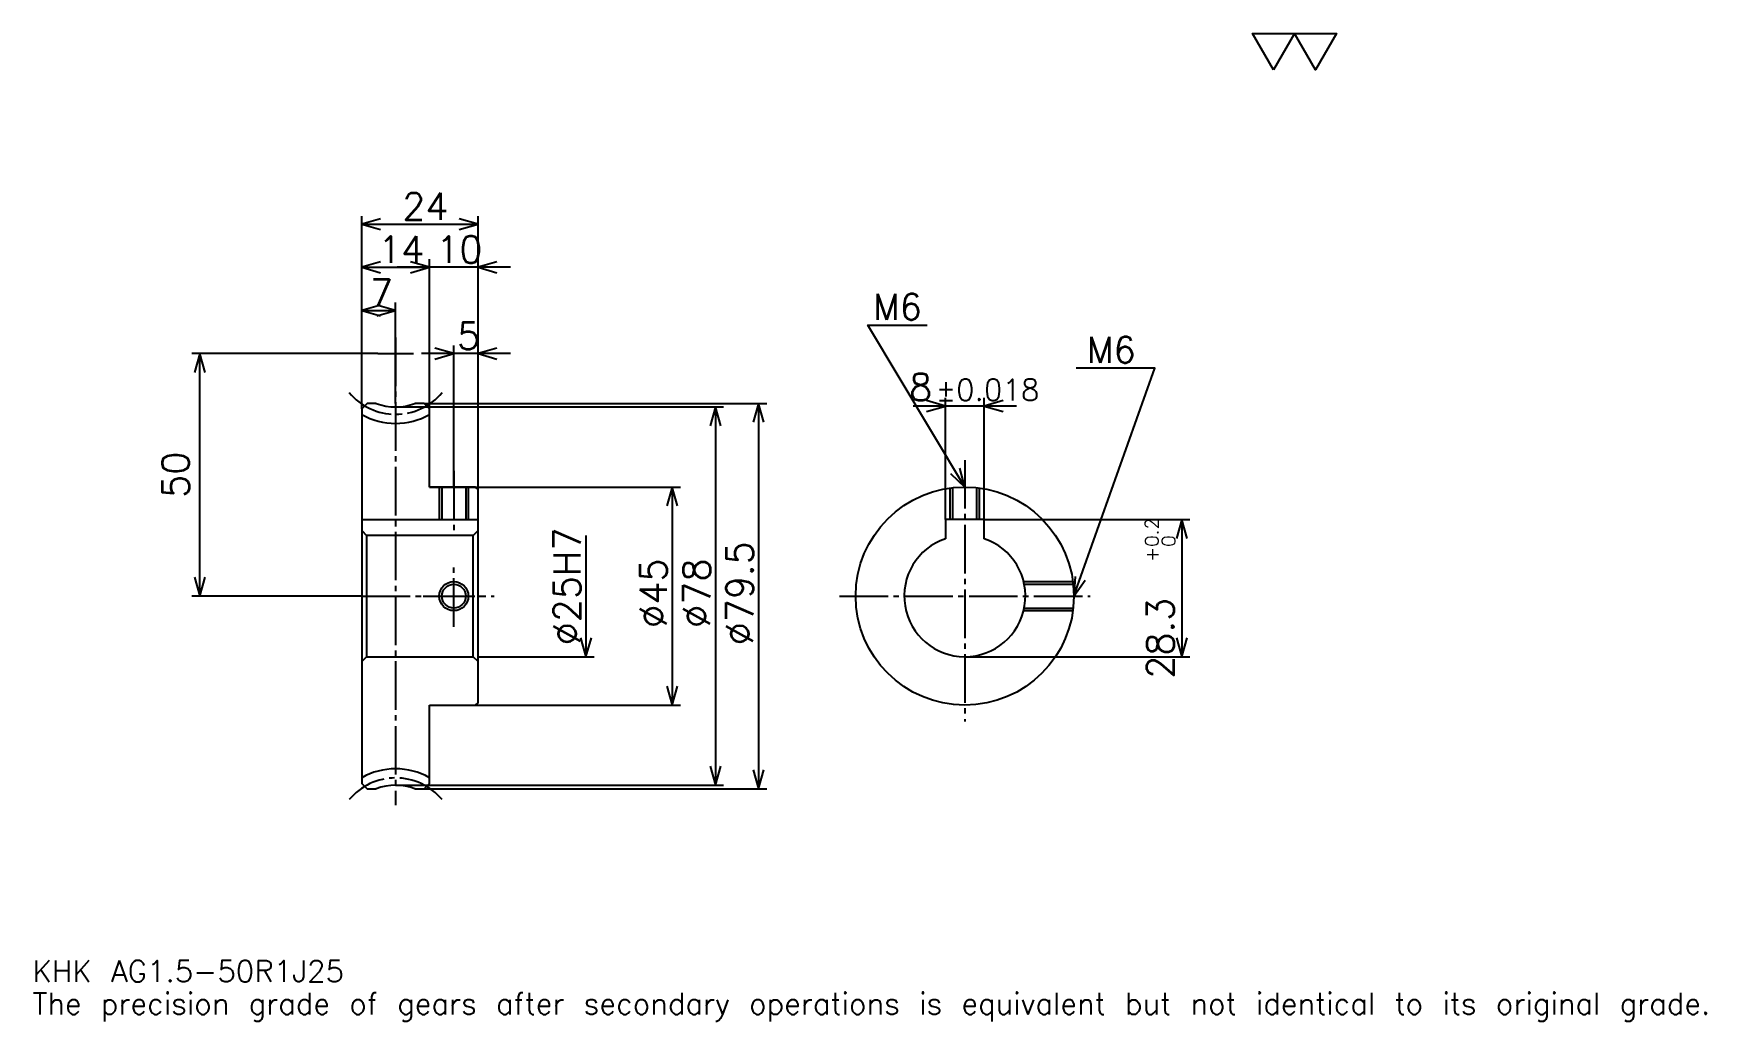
# Model space of a CAD drawing. Extents: x 11 to 356, y 4 to 208.
import ezdxf

# ---------------------------------------------------------------- set-up
doc = ezdxf.new("R2010")
doc.units = 0
doc.linetypes.add('DASHDOT', pattern=[13.354838, 10.016129, -1.112903, 1.112903, -1.112903])
doc.layers.get('0').update_dxf_attribs({"linetype": 'CONTINUOUS'})
doc.layers.add('DASHDOT', color=6, linetype='DASHDOT')
doc.styles.add('KANJI', font='TXT', dxfattribs={"bigfont": 'BIGFONT'})

msp = doc.modelspace()

# ---------------------------------------------------------------- linework, layer by layer
at = {"color": 5}
for p, q in [((79.016136, 131.564514), (79.016136, 170.193542)), ((103.016136, 131.564514), (103.016136, 170.193542)), ((79.016136, 168.524185), (103.016136, 168.524185)), ((79.016136, 159.620972), (93.016136, 159.620972)), ((109.693558, 159.620972), (86.338715, 159.620972)), ((93.016136, 131.564514), (93.016136, 161.290314)), ((86.016136, 131.564514), (86.016136, 152.387085)), ((79.016136, 150.717743), (86.016136, 150.717743)), ((82.354843, 141.814514), (43.959682, 141.814514)), ((45.62904, 91.814514), (45.62904, 141.814514)), ((109.693558, 141.814514), (91.338715, 141.814514)), ((98.016136, 131.564514), (98.016136, 143.483871)), ((79.016136, 130.451614), (79.016136, 131.564514)), ((91.903229, 131.564514), (103.016136, 131.564514)), ((93.016136, 130.451614), (93.016136, 131.564514)), ((98.016136, 114.314514), (98.016136, 131.564514)), ((98.016136, 114.314514), (98.016136, 131.564514)), ((103.016136, 131.564514), (162.556458, 131.564514)), ((103.016136, 113.814514), (103.016136, 131.564514)), ((160.887115, 131.564514), (160.887115, 52.064514)), ((199.419373, 107.614517), (199.419373, 132.677429)), ((207.419373, 107.614517), (207.419373, 132.677429)), ((86.016136, 130.814514), (103.016136, 130.814514)), ((103.016136, 130.814514), (153.653229, 130.814514)), ((151.983887, 130.814514), (151.983887, 52.814514)), ((214.096771, 131.008057), (192.741943, 131.008057)), ((93.016136, 114.314514), (103.016136, 114.314514)), ((103.016136, 114.314514), (144.75, 114.314514)), ((143.080658, 114.314514), (143.080658, 69.314514)), ((207.419373, 107.614517), (249.846771, 107.614517)), ((248.177429, 107.614517), (248.177429, 79.314514)), ((125.2742, 104.314514), (125.2742, 79.314514)), ((79.016136, 91.814514), (43.959686, 91.814514)), ((103.016136, 79.314514), (126.943558, 79.314514)), ((203.419373, 79.314514), (249.846771, 79.314514)), ((93.016136, 69.314514), (103.016136, 69.314514)), ((103.016136, 69.314514), (144.75, 69.314514)), ((86.016136, 52.814514), (103.016136, 52.814514)), ((91.903229, 52.064514), (103.016136, 52.064514)), ((103.016136, 52.814514), (153.653229, 52.814514)), ((103.016136, 52.064514), (162.556458, 52.064514))]:
    msp.add_line(p, q, dxfattribs=at)
at = {"color": 4}
for p, q in [((79.016136, 107.614517), (103.016136, 107.614517)), ((103.016136, 105.314514), (102.016136, 104.314514)), ((79.016136, 78.314514), (80.016136, 79.314514)), ((103.016136, 78.314514), (102.016136, 79.314514))]:
    msp.add_line(p, q, dxfattribs=at)
at = {"color": 7}
msp.add_lwpolyline([(267.096771, 200.322586), (262.756439, 207.84581), (280.117737, 207.84581), (275.777405, 200.322586), (271.437103, 207.84581), (267.096771, 200.322586)], dxfattribs=at)
at = {"color": 5}
for points in [[(82.911301, 169.637085), (79.016136, 168.524185), (82.911301, 167.411285)], [(99.120972, 167.411285), (103.016136, 168.524185), (99.120972, 169.637085)], [(82.911301, 160.733856), (79.016136, 159.620972), (82.911301, 158.508057)], [(89.120972, 158.508057), (93.016136, 159.620972), (89.120972, 160.733856)], [(89.120972, 158.508057), (93.016136, 159.620972), (89.120972, 160.733856)], [(106.911301, 160.733856), (103.016136, 159.620972), (106.911301, 158.508057)], [(82.911301, 151.830643), (79.016136, 150.717743), (82.911301, 149.604828)], [(82.120972, 149.604828), (86.016136, 150.717743), (82.120972, 151.830643)], [(203.419373, 114.314514), (183.3871, 147.701614), (195.629028, 147.701614)], [(46.741943, 137.919357), (45.62904, 141.814514), (44.516136, 137.919357)], [(94.120972, 140.701614), (98.016136, 141.814514), (94.120972, 142.927414)], [(106.911301, 142.927414), (103.016136, 141.814514), (106.911301, 140.701614)], [(225.919373, 91.814514), (242.612915, 138.798386), (226.364532, 138.798386)], [(162, 127.669357), (160.887115, 131.564514), (159.7742, 127.669357)], [(195.5242, 129.895157), (199.419373, 131.008057), (195.5242, 132.120972)], [(211.314514, 132.120972), (207.419373, 131.008057), (211.314514, 129.895157)], [(153.096771, 126.919357), (151.983887, 130.814514), (150.870972, 126.919357)], [(200.461014, 117.082001), (203.419373, 114.314514), (202.369629, 118.227173)], [(144.193542, 110.419357), (143.080658, 114.314514), (141.967743, 110.419357)], [(249.290314, 103.719353), (248.177429, 107.614517), (247.064514, 103.719353)], [(44.516136, 95.709679), (45.62904, 91.814514), (46.741943, 95.709679)], [(226.174774, 95.857483), (225.919373, 91.814514), (228.272125, 95.112282)], [(124.161301, 83.209679), (125.2742, 79.314514), (126.3871, 83.209679)], [(247.064514, 83.209679), (248.177429, 79.314514), (249.290314, 83.209679)], [(141.967743, 73.209671), (143.080658, 69.314514), (144.193542, 73.209671)], [(150.870972, 56.709675), (151.983887, 52.814514), (153.096771, 56.709675)], [(159.7742, 55.959675), (160.887115, 52.064514), (162, 55.959675)]]:
    msp.add_lwpolyline(points, dxfattribs=at)
at = {"color": 4}
for points in [[(82.023956, 131.564514), (80.129036, 131.564514), (79.016136, 130.451614), (79.016136, 78.314514)], [(93.016136, 114.314514), (93.016136, 130.451614), (91.903229, 131.564514), (90.008316, 131.564514)], [(93.016136, 69.314514), (102.516136, 69.314514), (103.016136, 69.814514), (103.016136, 113.814514), (102.516136, 114.314514), (93.016136, 114.314514)], [(95.016136, 114.314514), (95.016136, 107.614517)], [(95.556137, 114.314514), (95.556137, 107.614517)], [(100.476135, 114.314514), (100.476135, 107.614517)], [(101.016136, 114.314514), (101.016136, 107.614517)], [(200.419373, 107.614517), (200.419373, 114.113617)], [(200.959366, 107.614517), (200.959366, 114.179626)], [(205.879364, 107.614517), (205.879364, 114.179626)], [(206.419373, 107.614517), (206.419373, 114.113617)], [(207.419373, 103.657234), (207.419373, 107.614517), (199.419373, 107.614517), (199.419373, 103.657234)], [(79.016136, 105.314514), (80.016136, 104.314514), (80.016136, 79.314514), (102.016136, 79.314514), (102.016136, 104.314514), (80.016136, 104.314514)], [(215.554016, 94.814514), (225.718475, 94.814514)], [(215.674896, 94.274513), (225.784485, 94.274513)], [(215.554016, 88.814514), (225.718475, 88.814514)], [(215.674896, 89.354515), (225.784485, 89.354515)], [(79.016136, 78.314514), (79.016136, 53.177418), (80.129036, 52.064514), (82.023956, 52.064514)], [(90.008316, 52.064514), (91.903229, 52.064514), (93.016136, 53.177418), (93.016136, 69.314514)]]:
    msp.add_lwpolyline(points, dxfattribs=at)
for centre, radius in [((203.419373, 91.814514), 22.5), ((98.016136, 91.814514), 2.46)]:
    msp.add_circle(centre, radius, dxfattribs=at)
at = {"color": 7}
msp.add_circle((98.016136, 91.814514), 3, dxfattribs=at)
at = {"color": 4}
for centre, radius, start, end in [((86.016136, 141.814514), 11, 248.72003407, 291.27996593), ((86.016136, 141.814514), 14.375, 240.85925873, 299.14074127), ((203.419373, 91.814514), 12.5, 108.66292518, 71.33707482), ((86.016136, 41.814514), 14.375, 60.85925873, 119.14074127), ((86.016136, 41.814514), 11, 68.72003407, 111.27996593)]:
    msp.add_arc(centre, radius, start, end, dxfattribs=at)
at = {"layer": 'DASHDOT', "color": 7}
for p, q in [((86.016136, 145.153229), (86.016136, 48.725803)), ((82.354843, 141.814514), (89.677429, 141.814514)), ((203.419373, 119.879028), (203.419373, 65.975807)), ((79.016136, 91.814514), (106.354843, 91.814514)), ((177.580658, 91.814514), (229.258057, 91.814514))]:
    msp.add_line(p, q, dxfattribs=at)
for points in [[(98.016136, 117.653229), (98.016136, 104.275803)], [(98.016136, 85.475807), (98.016136, 98.153221)], [(91.677429, 91.814514), (104.354843, 91.814514)]]:
    msp.add_lwpolyline(points, dxfattribs=at)
for centre, start, end in [((86.016136, 141.814514), 219.99999247, 320.00000753), ((86.016136, 41.814514), 39.99999247, 140.00000753)]:
    msp.add_arc(centre, 12.5, start, end, dxfattribs=at)

# ---------------------------------------------------------------- texts
at = {"color": 7, "style": 'KANJI'}
for s, height, p in [('24', 5.564516, (87.3992, 169.414505)), ('14', 5.564516, (82.3992, 160.511292)), ('10', 5.564516, (94.3992, 160.511292)), ('7', 5.564516, (80.707672, 151.608063)), ('M6', 5.341936, (184.5, 148.814514)), ('5', 5.564516, (98.707672, 142.704834)), ('M6', 5.341936, (228.590332, 139.911285)), ('8', 5.564516, (191.933105, 132.120972)), ('%%p0.018', 4.451613, (197.441284, 132.120972)), ('KHK AG1.5-50R1J25', 4.451613, (11.129032, 12.241936)), ('The precision grade of gears after secondary operations is equivalent but not identical to its original grade.', 4.451613, (11.129032, 5.564516))]:
    msp.add_text(s, height=height, dxfattribs=at).set_placement(p)
for s, height, p in [('50', 5.564516, (43.403233, 112.084671)), ('0.2', 2.782258, (243.391937, 101.969643)), ('%%c25H7', 5.564516, (124.161301, 81.659271)), ('0', 2.782258, (246.841949, 101.969643)), ('%%c79.5', 5.564516, (159.7742, 81.659271)), ('+', 2.782258, (243.391937, 98.853516)), ('%%c45', 5.564516, (141.967743, 85.276207)), ('%%c78', 5.564516, (150.870972, 85.276207)), ('28.3', 5.564516, (246.508057, 74.768082))]:
    msp.add_text(s, height=height, rotation=90, dxfattribs=at).set_placement(p)

doc.saveas('drawing.dxf')
